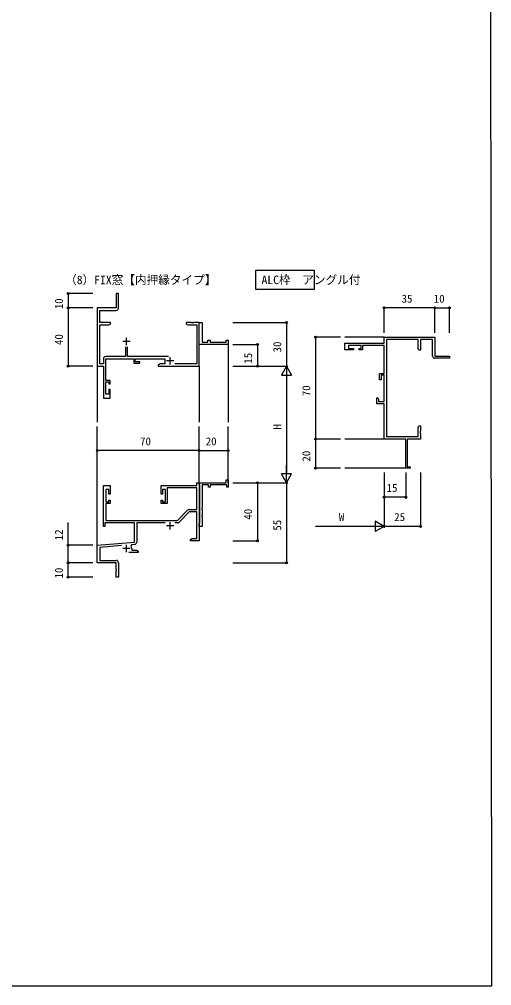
# Model space of a CAD drawing. Units: millimetres, scale not verified. Extents: x -438 to 439, y -599 to 597.
# Drawn here: x 114 to 439, y -599 to 64 of the extents above; entities that cross this region are included whole.
import ezdxf
from ezdxf.enums import TextEntityAlignment as Align

# ---------------------------------------------------------------- set-up
doc = ezdxf.new("R2010")
doc.units = ezdxf.units.MM
doc.header["$LTSCALE"] = 4
for name, color, linetype in [('0-1_USER1', 3, 'Continuous'), ('0-2_YKK_11', 7, 'Continuous'), ('0-3_YKK_12', 2, 'Continuous'), ('0-4_YKK_D', 6, 'Continuous'), ('0-5_YKK_ZWAK', 7, 'Continuous')]:
    doc.layers.add(name, color=color, linetype=linetype)
doc.styles.add('ＭＳ ゴシック', font='')
doc.styles.get('ＭＳ ゴシック').set_extended_font_data('MS Gothic')

msp = doc.modelspace()

# ---------------------------------------------------------------- linework, layer by layer
at = {"layer": '0-1_USER1'}
msp.add_lwpolyline([(276.71, -107.8), (316.71, -107.8), (316.71, -121.158), (276.71, -121.158)], close=True, dxfattribs=at)
at = {"layer": '0-2_YKK_11'}
for p, q in [((190.228, -156.8), (185.228, -156.8)), ((187.728, -159.3), (187.728, -154.3)), ((220.228, -170.1), (215.228, -170.1)), ((217.728, -172.6), (217.728, -167.6)), ((239.728, -271.339), (239.608, -271.522)), ((239.608, -271.522), (239.608, -272.072)), ((239.608, -272.072), (239.728, -272.255)), ((239.728, -276.339), (239.608, -276.522)), ((239.608, -276.522), (239.608, -277.072)), ((239.608, -277.072), (239.728, -277.255)), ((239.728, -272.255), (239.728, -276.339)), ((220.228, -283.497), (215.228, -283.497)), ((217.728, -285.997), (217.728, -280.997)), ((222.74, -281.427), (221.078, -281.427)), ((187.728, -301.597), (187.728, -296.597)), ((190.228, -299.097), (185.228, -299.097))]:
    msp.add_line(p, q, dxfattribs=at)
for points in [[(182.228, -133.93), (182.228, -123.8), (180.728, -123.8), (180.728, -133.8), (167.728, -133.8), (167.728, -173.8), (171.928, -173.8), (171.928, -195.8), (176.528, -195.8), (176.528, -189.8), (175.528, -189.8), (175.528, -193.1), (173.558, -193.1), (173.558, -184.6), (175.528, -184.6), (175.528, -185.8), (176.528, -185.8), (176.528, -183.6), (173.558, -183.6), (173.558, -168.8), (192.828, -168.8), (192.828, -171.8), (197.028, -171.8), (197.028, -170.8), (193.828, -170.8), (193.828, -168.8), (214.028, -168.8), (214.028, -172.17), (210.965, -172.17), (209.528, -173), (209.528, -173.8), (237.728, -173.8), (237.728, -143.8), (234.186, -143.8), (234.003, -143.92), (233.453, -143.92), (233.27, -143.8), (233.186, -143.8), (233.003, -143.92), (232.453, -143.92)], [(171.928, -168.77), (171.928, -172.17), (169.358, -172.17), (169.358, -145.43), (175.637, -145.43), (176.728, -144.8), (176.728, -143.8), (169.358, -143.8), (169.358, -135.43), (180.728, -135.43)], [(232.453, -143.92), (232.27, -143.8), (228.728, -143.8), (228.728, -144.8), (229.819, -145.43), (236.098, -145.43), (236.098, -172.17), (220.967, -172.17)], [(347.728, -161.6), (348.928, -161.6), (348.928, -159.63), (340.428, -159.63), (340.428, -161.6), (343.728, -161.6), (343.728, -162.6), (337.728, -162.6), (337.728, -158), (364.728, -158), (364.728, -153.8), (399.728, -153.8), (399.728, -166.8), (409.728, -166.8), (409.728, -168.3), (399.598, -168.3)], [(366.358, -155.43), (366.358, -222.17), (388.098, -222.17), (388.098, -215.891), (388.728, -214.8), (389.728, -214.8), (389.728, -218.342), (389.608, -218.525), (389.608, -219.075), (389.728, -219.258), (389.728, -219.342), (389.608, -219.525), (389.608, -220.075), (389.728, -220.258), (389.728, -223.8), (380.728, -223.8), (380.728, -242.9), (382.728, -242.9), (382.728, -243.8), (379.728, -243.8), (379.728, -223.8), (364.728, -223.8), (364.728, -199.6), (359.728, -199.6), (359.728, -195.6), (360.528, -195.6), (361.028, -196.466), (361.028, -197.97), (364.728, -197.97), (364.728, -179.9), (362.728, -179.9), (362.728, -183.1), (361.728, -183.1), (361.728, -178.9), (364.728, -178.9), (364.728, -159.63), (349.928, -159.63), (349.928, -162.6), (347.728, -162.6), (347.728, -161.6)], [(398.098, -166.8), (398.098, -155.43), (389.728, -155.43), (389.728, -162.8), (388.728, -162.8), (388.098, -161.709), (388.098, -155.43), (366.358, -155.43)], [(187.078, -160.5), (187.078, -167.17), (173.528, -167.17)], [(216.635, -167.17), (188.378, -167.17), (188.378, -160.5)], [(238.228, -281.497), (238.228, -255.597), (237.928, -255.297), (237.728, -255.097), (237.728, -253.797), (256.228, -253.797), (256.228, -251.797), (257.728, -251.797), (257.728, -256.797), (256.728, -256.797), (256.728, -255.297), (245.228, -255.297), (245.228, -256.797), (244.228, -256.797), (244.228, -255.297), (239.728, -255.297), (239.728, -271.339)], [(182.228, -308.767), (182.228, -318.797), (180.728, -318.797), (180.728, -314.255), (180.848, -314.072), (180.848, -313.522), (180.728, -313.339), (180.728, -308.797), (167.728, -308.797), (167.728, -296.797), (193.228, -294.566), (193.228, -281.427), (172.928, -281.427), (172.928, -283.797), (171.928, -283.797), (171.928, -255.797), (176.528, -255.797), (176.528, -261.797), (175.528, -261.797), (175.528, -258.497), (173.558, -258.497), (173.558, -266.997), (175.528, -266.997), (175.528, -265.797), (176.528, -265.797), (176.528, -267.997), (173.558, -267.997), (173.558, -279.797), (222.728, -279.797), (229.759, -272.766)], [(230.891, -272.297), (236.098, -272.297), (236.098, -257.427), (215.728, -257.427), (215.728, -267.997), (211.528, -267.997), (211.528, -265.797), (212.528, -265.797), (212.528, -266.997), (214.528, -266.997), (214.528, -258.497), (212.528, -258.497), (212.528, -261.797), (211.528, -261.797), (211.528, -255.797), (236.098, -255.797), (236.098, -253.797), (237.728, -253.797), (237.728, -293.797), (235.686, -293.797), (235.503, -293.677), (234.953, -293.677), (234.77, -293.797), (234.686, -293.797), (234.503, -293.677), (233.953, -293.677), (233.77, -293.797), (231.728, -293.797), (231.728, -292.797), (232.819, -292.167), (236.098, -292.167), (236.098, -273.927), (230.903, -273.927), (223.872, -280.958)], [(239.728, -277.255), (239.728, -283.797), (237.728, -283.797), (237.728, -281.997), (237.928, -281.797), (238.228, -281.497)], [(214.377, -281.427), (194.858, -281.427), (194.858, -294.594)], [(184.358, -296.978), (169.358, -298.291), (169.358, -307.167), (180.628, -307.167)], [(193.397, -296.187), (191.247, -296.376), (190.867, -297.138)], [(191.428, -299.097), (191.428, -300.167), (194.637, -300.167), (195.728, -300.797), (195.728, -301.797), (189.378, -301.797)]]:
    msp.add_lwpolyline(points, dxfattribs=at)
msp.add_lwpolyline([(257.728, -158.8), (237.728, -158.8), (237.728, -157.3), (237.728, -143.8), (239.728, -143.8), (239.728, -157.3), (243.728, -157.3), (243.728, -155.8), (245.228, -155.8), (245.228, -157.3), (256.228, -157.3), (256.228, -155.8), (257.728, -155.8)], close=True, dxfattribs=at)
for centre, radius, start, end in [((180.728, -133.93), 1.5, 270.00001, 359.99999), ((173.528, -168.77), 1.6, 90.00001, 179.99999), ((399.598, -166.8), 1.5, 180.00001, 269.99999), ((230.891, -273.897), 1.6, 90, 134.99999), ((222.74, -279.827), 1.6, 270, 314.99999), ((187.728, -299.097), 3.7, 0, 31.96331), ((193.258, -294.594), 1.6, 275, 0.00001), ((180.628, -308.767), 1.6, 0.00001, 89.99999)]:
    msp.add_arc(centre, radius, start, end, dxfattribs=at)
at = {"layer": '0-3_YKK_12'}
for p, q in [((257.728, -158.5), (257.728, -212.301)), ((364.726, -153.8), (337.728, -153.8)), ((167.728, -172.545), (167.728, -212.301)), ((237.728, -173.8), (237.728, -212.301)), ((167.728, -297.369), (167.728, -215.301)), ((237.728, -253.802), (237.728, -215.301)), ((257.728, -253.802), (257.728, -215.301)), ((364.726, -223.8), (337.728, -223.8)), ((380.026, -243.8), (337.728, -243.8))]:
    msp.add_line(p, q, dxfattribs=at)
at = {"layer": '0-4_YKK_D'}
for p, q in [((164.728, -123.8), (146.728, -123.8)), ((147.728, -123.8), (147.728, -133.8)), ((164.728, -133.8), (146.728, -133.8)), ((164.728, -133.8), (146.728, -133.8)), ((147.728, -133.8), (147.728, -173.8)), ((364.728, -150.8), (364.728, -132.8)), ((399.728, -133.8), (364.728, -133.8)), ((399.728, -150.8), (399.728, -132.8)), ((399.728, -150.8), (399.728, -132.8)), ((399.728, -133.8), (409.728, -133.8)), ((409.728, -150.8), (409.728, -132.8)), ((260.728, -143.8), (298.728, -143.8)), ((297.728, -143.8), (297.728, -173.8)), ((260.728, -158.8), (278.728, -158.8)), ((277.728, -158.8), (277.728, -173.8)), ((334.728, -153.8), (316.728, -153.8)), ((317.728, -153.8), (317.728, -223.8)), ((164.728, -173.8), (146.728, -173.8)), ((260.728, -173.8), (298.728, -173.8)), ((260.728, -173.8), (298.728, -173.8)), ((260.728, -173.8), (278.728, -173.8)), ((297.728, -173.8), (294.228, -179.862)), ((297.728, -173.8), (301.228, -179.862)), ((297.728, -173.8), (297.728, -185.924)), ((294.228, -179.862), (301.228, -179.862)), ((297.728, -180.8), (297.728, -246.802)), ((334.728, -223.8), (316.728, -223.8)), ((334.728, -223.8), (316.728, -223.8)), ((317.728, -223.8), (317.728, -243.8)), ((167.728, -248.797), (167.728, -230.797)), ((237.728, -231.797), (167.728, -231.797)), ((237.728, -248.797), (237.728, -230.797)), ((237.728, -248.797), (237.728, -230.797)), ((237.728, -231.797), (257.728, -231.797)), ((257.728, -248.797), (257.728, -230.797)), ((297.728, -253.802), (297.728, -241.677)), ((334.728, -243.8), (316.728, -243.8)), ((297.728, -253.802), (294.228, -247.739)), ((301.228, -247.739), (294.228, -247.739)), ((297.728, -253.802), (301.228, -247.739)), ((364.726, -246.8), (364.726, -264.8)), ((364.728, -246.8), (364.728, -284.8)), ((364.728, -246.8), (364.728, -284.8)), ((379.728, -246.8), (379.728, -264.8)), ((389.728, -246.8), (389.728, -284.8)), ((260.728, -253.802), (298.728, -253.802)), ((260.728, -253.802), (298.728, -253.802)), ((260.728, -253.802), (278.728, -253.802)), ((277.728, -253.802), (277.728, -293.802)), ((297.728, -253.802), (297.728, -308.802)), ((379.728, -263.8), (364.726, -263.8)), ((357.728, -283.8), (317.728, -283.8)), ((364.728, -283.8), (352.603, -283.8)), ((364.728, -283.8), (358.666, -280.3)), ((358.666, -280.3), (358.666, -287.3)), ((364.728, -283.8), (358.666, -287.3)), ((389.728, -283.8), (364.728, -283.8)), ((164.728, -296.797), (146.728, -296.797)), ((260.728, -293.802), (278.728, -293.802)), ((164.728, -308.797), (146.728, -308.797)), ((164.728, -308.797), (146.728, -308.797)), ((147.728, -318.797), (147.728, -308.797)), ((260.728, -308.802), (298.728, -308.802)), ((164.728, -318.797), (146.728, -318.797))]:
    msp.add_line(p, q, dxfattribs=at)
msp.add_lwpolyline([(147.728, -308.797), (147.728, -296.797), (147.728, -281.042)], dxfattribs=at)
for centre in [(147.728, -123.8), (147.728, -133.8), (147.728, -133.8), (364.728, -133.8), (399.728, -133.8), (399.728, -133.8), (409.728, -133.8), (297.728, -143.8), (277.728, -158.8), (317.728, -153.8), (147.728, -173.8), (277.728, -173.8), (317.728, -223.8), (317.728, -223.8), (167.728, -231.797), (237.728, -231.797), (237.728, -231.797), (257.728, -231.797), (317.728, -243.8), (277.728, -253.802), (364.726, -263.8), (379.728, -263.8), (389.728, -283.8), (147.728, -296.797), (277.728, -293.802), (147.728, -308.797), (147.728, -308.797), (297.728, -308.802), (147.728, -318.797)]:
    msp.add_circle(centre, 0.637, dxfattribs=at)
at = {"layer": '0-5_YKK_ZWAK'}
msp.add_lwpolyline([(-436.3, -599.3), (438.7, -599.3), (437.7, 562.2)], dxfattribs=at)

# ---------------------------------------------------------------- texts
at = {"layer": '0-1_USER1', "style": 'ＭＳ ゴシック'}
for s, p in [('（8）FIX窓【内押縁タイプ】', (145.609, -119.209)), ('ALC枠\u3000アングル付\u3000', (280.564, -119.164))]:
    msp.add_text(s, height=5.865, dxfattribs=at).set_placement(p, align=Align.BOTTOM_LEFT)
at = {"layer": '0-4_YKK_D', "style": 'ＭＳ ゴシック'}
for s, p in [('35', (376.773, -131.8)), ('10', (398.89, -131.8)), ('70', (197.103, -229.797)), ('20', (242.188, -229.797)), ('15', (366.474, -261.8)), ('W', (333.68, -281.8)), ('25', (371.773, -281.8))]:
    msp.add_text(s, height=5.499, dxfattribs=at).set_placement(p, align=Align.BOTTOM_LEFT)
for s, p in [('10', (145.728, -134.638)), ('40', (145.728, -159.255)), ('30', (295.728, -164.34)), ('15', (275.728, -172.053)), ('70', (315.728, -194.425)), ('H', (295.728, -217.295)), ('20', (315.728, -239.34)), ('40', (275.728, -279.256)), ('55', (295.728, -286.756)), ('12', (145.728, -293.398)), ('10', (145.728, -319.635))]:
    msp.add_text(s, height=5.499, rotation=90, dxfattribs=at).set_placement(p, align=Align.BOTTOM_LEFT)

doc.saveas('drawing.dxf')
